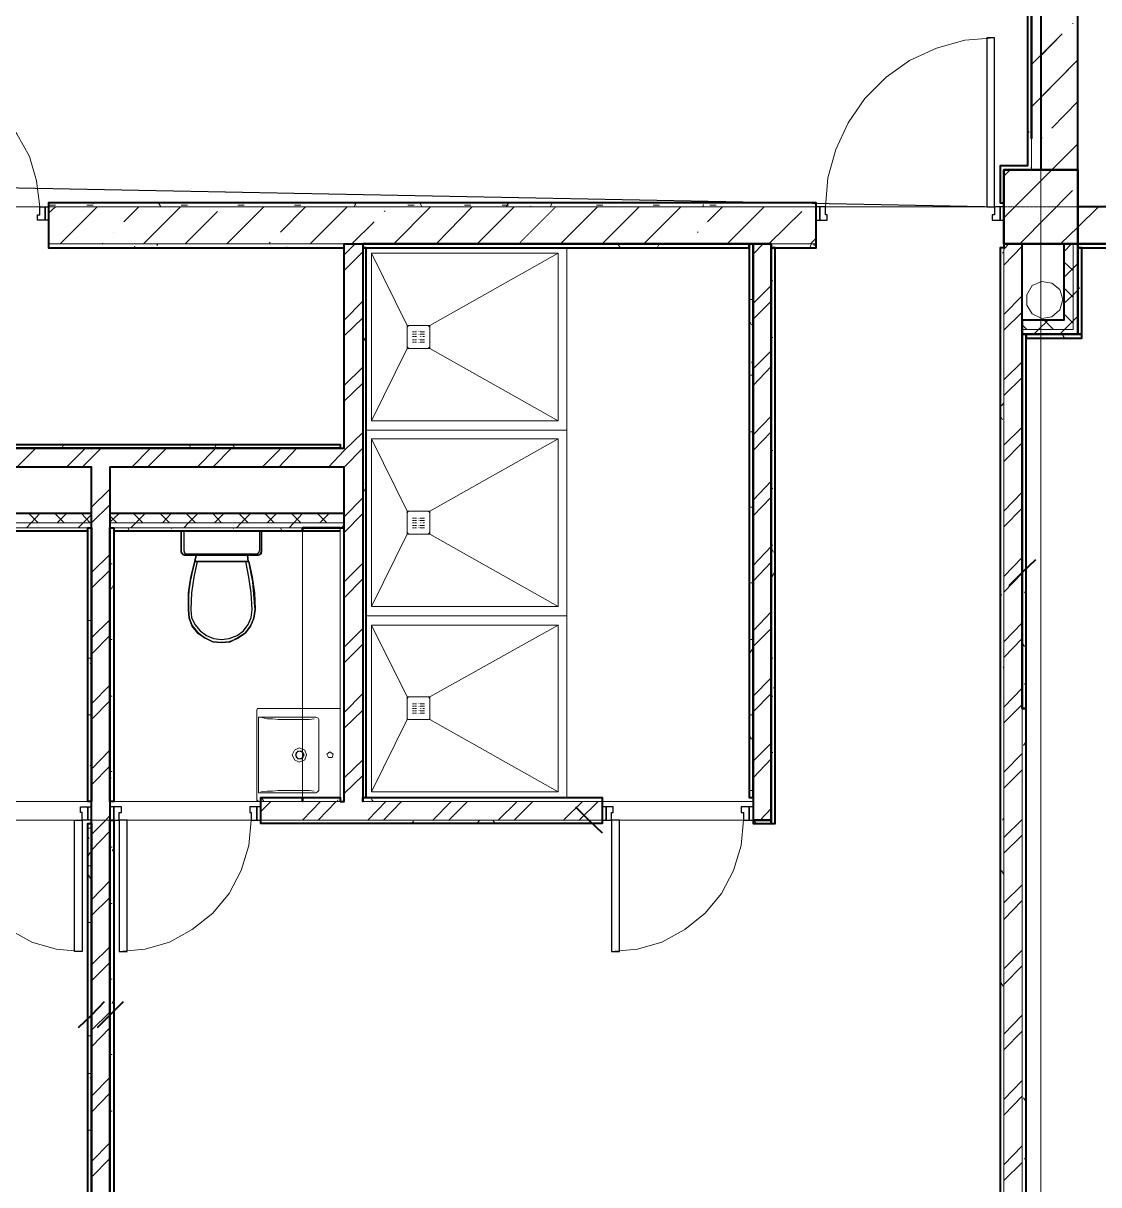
# Model space of a CAD drawing. Header units: millimetres. Extents: x -83618 to -12593, y -3271 to 55593.
# Drawn here: x -41649 to -35859, y 35159 to 41414 of the extents above; entities that cross this region are included whole.
import ezdxf

# ---------------------------------------------------------------- set-up
doc = ezdxf.new("R2010")
doc.units = ezdxf.units.MM
doc.linetypes.add('PDF_IMPORT', pattern=[1, 0.8, -0.2])
doc.layers.add('PDF _Геометрия', color=7, linetype='Continuous')

msp = doc.modelspace()

# ---------------------------------------------------------------- linework, layer by layer
at = {"layer": 'PDF _Геометрия', "linetype": 'PDF_IMPORT', "lineweight": 9, "ltscale": 0.786667}
msp.add_lwpolyline([(-36170.13942, 17656.98676), (-36170.13942, 47496.07923)], dxfattribs=at)
at = {"layer": 'PDF _Геометрия', "lineweight": 40}
for points in [[(-36419.96295, 46623.81401), (-36419.96295, 46373.99047), (-36419.96295, 46623.81401), (-36441.13444, 46623.81401), (-40370.56225, 46623.81401), (-40370.56225, 46755.07722), (-40671.19736, 46755.07722), (-40671.19736, 46623.81401), (-40671.19736, 46373.99047), (-40671.19736, 46357.05328), (-36441.13444, 46357.05328), (-36441.13444, 46174.9785), (-36441.13444, 46153.80701), (-36242.12247, 46153.80701), (-36242.12247, 40644.98634), (-36369.15139, 40644.98634), (-36390.32287, 40644.98634), (-36390.32287, 40445.97437), (-36369.15139, 40445.97437), (-36369.15139, 40623.81485), (-36220.95098, 40623.81485), (-35971.12745, 40623.81485)], [(-29145.44034, 43274.48491), (-29395.26387, 43274.48491), (-33769.2929, 43274.48491), (-36170.13942, 43274.48491), (-36170.13942, 43024.66137), (-36170.13942, 40623.81485), (-35971.12745, 40623.81485), (-35971.12745, 40644.98634), (-35971.12745, 46174.9785), (-36220.95098, 46174.9785), (-36242.12247, 46174.9785), (-36419.96295, 46174.9785), (-36419.96295, 46373.99047)], [(-35971.12745, 40623.81485), (-35971.12745, 43024.66137)], [(-35971.12745, 40623.81485), (-36369.15139, 40623.81485)], [(-36369.15139, 40623.81485), (-36369.15139, 40225.79091)], [(-36220.95098, 40623.81485), (-35971.12745, 40623.81485)], [(-35971.12745, 40225.79091), (-35971.12745, 40623.81485)], [(-42521.58524, 39124.87364), (-39921.72675, 39124.87364), (-39921.72675, 40225.79091), (-37622.50336, 40225.79091), (-37622.50336, 37122.05106), (-37719.8922, 37122.05106), (-37719.8922, 37105.11387), (-37622.50336, 37105.11387), (-37601.33188, 37105.11387), (-37601.33188, 40204.61943), (-37622.50336, 40204.61943), (-37622.50336, 40225.79091), (-37719.8922, 40225.79091), (-37719.8922, 37122.05106), (-37622.50336, 37122.05106), (-37622.50336, 37105.11387), (-37622.50336, 40204.61943), (-37381.14842, 40204.61943), (-37381.14842, 40225.79091), (-37381.14842, 40424.80288), (-37381.14842, 40445.97437), (-41513.8225, 40445.97437), (-41513.8225, 40424.80288), (-41513.8225, 40225.79091), (-41513.8225, 40204.61943), (-39921.72675, 40204.61943), (-39921.72675, 40225.79091), (-39820.10362, 40225.79091), (-39820.10362, 37223.67419), (-39820.10362, 37244.84568), (-38532.87726, 37244.84568), (-38532.87726, 37223.67419), (-38532.87726, 37122.05106), (-38532.87726, 37105.11387), (-40370.56225, 37105.11387), (-40370.56225, 37122.05106), (-40370.56225, 37223.67419), (-40370.56225, 37244.84568), (-40146.1445, 37244.84568), (-40146.1445, 37223.67419), (-40146.1445, 37244.84568), (-39942.89824, 37244.84568), (-39942.89824, 37223.67419), (-39921.72675, 37223.67419), (-39921.72675, 39023.25051), (-41183.54732, 39023.25051), (-41183.54732, 37223.67419), (-41183.54732, 38697.20962), (-41162.37583, 38697.20962), (-41162.37583, 38680.27243), (-40146.1445, 38680.27243), (-40146.1445, 38697.20962), (-40146.1445, 38680.27243), (-39942.89824, 38680.27243)], [(-36250.59106, 33641.45875), (-36250.59106, 37723.32126), (-36271.76255, 37723.32126), (-36250.59106, 37723.32126), (-36250.59106, 39738.84673), (-36250.59106, 39717.67525), (-35949.95596, 39717.67525), (-35949.95596, 39738.84673), (-36250.59106, 39738.84673), (-36271.76255, 39738.84673), (-36271.76255, 37723.32126), (-36271.76255, 40225.79091), (-36369.15139, 40225.79091), (-36369.15139, 40204.61943), (-36390.32287, 40204.61943), (-36390.32287, 33345.05794)], [(-36369.15139, 40225.79091), (-35971.12745, 40225.79091)], [(-42297.16749, 38680.27243), (-41302.10764, 38680.27243), (-41302.10764, 38697.20962), (-41280.93616, 38697.20962), (-41280.93616, 37223.67419), (-41280.93616, 39023.25051), (-42521.58524, 39023.25051)], [(-41280.93616, 33323.88645), (-41280.93616, 37122.05106), (-41280.93616, 37223.67419), (-41302.10764, 37223.67419), (-41302.10764, 38697.20962), (-41280.93616, 38697.20962), (-41280.93616, 38773.42697), (-42521.58524, 38773.42697)], [(-39942.89824, 38697.20962), (-40146.1445, 38697.20962), (-39921.72675, 38697.20962), (-39921.72675, 38773.42697), (-41183.54732, 38773.42697), (-41183.54732, 38697.20962), (-41162.37583, 38697.20962), (-41162.37583, 37223.67419), (-41183.54732, 37223.67419), (-41183.54732, 37122.05106), (-41183.54732, 33323.88645)], [(-36199.7795, 38523.60343), (-36271.76255, 38455.85468), (-36343.7456, 38383.87163)], [(-38676.84337, 37194.03411), (-38604.86032, 37122.05106), (-38532.87726, 37054.3023)], [(-41183.54732, 33345.05794), (-41183.54732, 37122.05106), (-41162.37583, 37122.05106), (-41162.37583, 33345.05794)], [(-41213.1874, 36143.9284), (-41280.93616, 36071.94535), (-41352.91921, 36004.19659)], [(-41111.56427, 36143.9284), (-41183.54732, 36071.94535), (-41251.29607, 36004.19659)]]:
    msp.add_lwpolyline(points, dxfattribs=at)
for points in [[(-36220.95098, 46174.9785), (-36220.95098, 40793.18674)], [(-35971.12745, 40623.81485), (-35971.12745, 40225.79091), (-36369.15139, 40225.79091), (-36369.15139, 40623.81485)], [(-35971.12745, 40424.80288), (-35971.12745, 40225.79091), (-35971.12745, 40204.61943), (-33769.2929, 40204.61943), (-33769.2929, 40225.79091), (-33769.2929, 40204.61943), (-33358.56607, 40204.61943), (-33358.56607, 40225.79091), (-33358.56607, 40323.17975), (-33358.56607, 40344.35124), (-33752.35571, 40344.35124), (-33752.35571, 40323.17975), (-33769.2929, 40323.17975), (-33769.2929, 40225.79091), (-35971.12745, 40225.79091), (-33972.53916, 40225.79091), (-33769.2929, 40225.79091), (-33752.35571, 40225.79091), (-33752.35571, 40623.81485), (-33769.2929, 40623.81485), (-33972.53916, 40623.81485), (-33972.53916, 40424.80288)], [(-37741.06368, 40225.79091), (-39820.10362, 40225.79091), (-39820.10362, 40204.61943), (-37741.06368, 40204.61943)], [(-37719.8922, 37244.84568), (-37719.8922, 40225.79091), (-37741.06368, 40225.79091), (-37741.06368, 37244.84568)], [(-35949.95596, 40204.61943), (-35971.12745, 40204.61943), (-35971.12745, 39738.84673), (-35971.12745, 40225.79091), (-36047.3448, 40225.79091), (-36047.3448, 39815.06408), (-36271.76255, 39815.06408), (-36271.76255, 39738.84673), (-36047.3448, 39738.84673), (-35996.53323, 39738.84673), (-35971.12745, 39738.84673), (-35949.95596, 39738.84673)], [(-39820.10362, 40204.61943), (-39820.10362, 37244.84568), (-39803.16643, 37244.84568), (-39803.16643, 40204.61943)], [(-39942.89824, 39124.87364), (-42521.58524, 39124.87364), (-42521.58524, 39146.04512), (-39942.89824, 39146.04512)], [(-41302.10764, 33345.05794), (-41302.10764, 37105.11387), (-41280.93616, 37105.11387), (-41280.93616, 33345.05794)]]:
    msp.add_lwpolyline(points, close=True, dxfattribs=at)
at = {"layer": 'PDF _Геометрия', "color": 49, "lineweight": 9, "true_color": 0x474747}
for points in [[(-35996.53323, 41411.39413), (-36000.76753, 41411.39413)], [(-35971.12745, 40992.19871), (-36110.85926, 40848.2326)], [(-36165.90512, 40797.42104), (-36165.90512, 40793.18674)]]:
    msp.add_lwpolyline(points, close=True, dxfattribs=at)
for points in [[(-36170.13942, 41237.78795), (-36055.81339, 41356.34827), (-36220.95098, 41191.21068)], [(-36170.13942, 41013.3702), (-35971.12745, 41216.61646), (-36220.95098, 40962.55863)], [(-36369.15139, 40365.52272), (-36110.85926, 40623.81485), (-35971.12745, 40763.54666), (-36110.85926, 40623.81485)], [(-36369.15139, 40589.94047), (-36335.27701, 40623.81485)], [(-36280.23114, 40230.02521), (-36000.76753, 40513.72312)], [(-41513.8225, 40390.92851), (-41475.71383, 40424.80288)], [(-41450.30804, 40225.79091), (-41251.29607, 40424.80288)], [(-41107.32997, 40344.35124), (-41026.87832, 40424.80288)], [(-41001.47254, 40225.79091), (-40802.46057, 40424.80288)], [(-40552.63703, 40225.79091), (-40353.62507, 40424.80288)], [(-40264.70482, 40289.30537), (-40129.20731, 40424.80288)], [(-40103.80153, 40225.79091), (-39904.78956, 40424.80288)], [(-39705.77759, 40399.3971), (-39701.54329, 40403.6314)], [(-39654.96602, 40225.79091), (-39455.95406, 40424.80288)], [(-39422.07968, 40230.02521), (-39231.5363, 40424.80288)], [(-39206.13052, 40225.79091), (-39007.11855, 40424.80288)], [(-38757.29502, 40225.79091), (-38558.28305, 40424.80288)], [(-38532.87726, 40225.79091), (-38333.86529, 40424.80288)], [(-38308.45951, 40225.79091), (-38109.44754, 40424.80288)], [(-37965.48144, 40344.35124), (-37885.02979, 40424.80288)], [(-37859.62401, 40225.79091), (-37660.61204, 40424.80288)], [(-36064.28199, 40225.79091), (-35971.12745, 40314.71116), (-35861.03572, 40424.80288)], [(-40777.05479, 40225.79091), (-40603.4486, 40399.3971)], [(-39879.38378, 40225.79091), (-39760.82345, 40344.35124)], [(-37635.20625, 40225.79091), (-37457.36577, 40399.3971)], [(-41162.37583, 40289.30537), (-41162.37583, 40289.30537)], [(-38020.5273, 40289.30537), (-38016.293, 40289.30537)], [(-41225.89029, 40225.79091), (-41221.65599, 40230.02521)], [(-40323.98498, 40230.02521), (-40319.75069, 40234.25951)], [(-38084.04176, 40225.79091), (-38075.57316, 40230.02521)], [(-37410.7885, 40225.79091), (-37381.14842, 40255.43099)]]:
    msp.add_lwpolyline(points, dxfattribs=at)
at = {"layer": 'PDF _Геометрия', "lineweight": 18}
for points in [[(-36419.96295, 40424.80288), (-37330.33685, 40424.80288), (-37317.63396, 40581.47188), (-37275.29099, 40733.90658), (-37207.54223, 40877.87269), (-37118.62199, 41009.1359), (-37004.29597, 41123.46192), (-36877.26705, 41212.38217), (-36733.30095, 41280.13092), (-36580.86625, 41322.47389), (-36419.96295, 41335.17678)], [(-42271.7617, 40424.80288), (-41560.39977, 40424.80288), (-41577.33696, 40564.53469), (-41615.44564, 40695.79791), (-41683.19439, 40818.59252), (-41772.11463, 40924.44995), (-41877.97206, 41013.3702), (-42000.76668, 41081.11895), (-42132.0299, 41119.22763), (-42271.7617, 41136.16482)], [(-36220.95098, 40644.98634), (-36220.95098, 40793.18674), (-36220.95098, 40644.98634), (-36220.95098, 40623.81485)], [(-35971.12745, 40623.81485), (-35971.12745, 40644.98634)], [(-38833.51236, 40424.80288), (-38884.32393, 40424.80288), (-39032.52433, 40424.80288)], [(-36369.15139, 40424.80288), (-36369.15139, 40445.97437)], [(-41513.8225, 40352.81983), (-41513.8225, 40225.79091), (-39921.72675, 40225.79091), (-41513.8225, 40225.79091)], [(-37381.14842, 40225.79091), (-37622.50336, 40225.79091), (-37381.14842, 40225.79091), (-37381.14842, 40352.81983)], [(-36369.15139, 40225.79091), (-36369.15139, 40352.81983)], [(-36047.3448, 40225.79091), (-36047.3448, 39815.06408), (-36271.76255, 39815.06408)], [(-36271.76255, 39764.25252), (-36047.3448, 39764.25252), (-35996.53323, 39764.25252), (-35996.53323, 40225.79091)], [(-38723.42064, 37244.84568), (-38723.42064, 38222.96833), (-39803.16643, 38222.96833), (-38723.42064, 38222.96833), (-38723.42064, 39222.26247), (-39803.16643, 39222.26247), (-38723.42064, 39222.26247), (-38723.42064, 40204.61943)], [(-39773.52635, 40174.97935), (-38769.99791, 40174.97935), (-38769.99791, 39273.07404), (-39460.18835, 39662.62938), (-39582.98297, 39662.62938), (-39773.52635, 39273.07404), (-38769.99791, 39273.07404)], [(-39582.98297, 39662.62938), (-39582.98297, 39785.424), (-39773.52635, 40174.97935), (-39773.52635, 39273.07404)], [(-39460.18835, 39662.62938), (-39460.18835, 39785.424), (-38769.99791, 40174.97935)], [(-39574.51438, 39785.424), (-39578.74867, 39781.18971), (-39582.98297, 39776.95541)], [(-39582.98297, 39785.424), (-39460.18835, 39785.424)], [(-39460.18835, 39776.95541), (-39464.42265, 39781.18971), (-39468.65695, 39785.424)], [(-39544.8743, 39751.54963), (-39553.34289, 39751.54963)], [(-39544.8743, 39738.84673), (-39553.34289, 39738.84673)], [(-39544.8743, 39726.14384), (-39553.34289, 39726.14384)], [(-39532.17141, 39751.54963), (-39540.64, 39751.54963)], [(-39532.17141, 39738.84673), (-39540.64, 39738.84673)], [(-39532.17141, 39726.14384), (-39540.64, 39726.14384)], [(-39506.76562, 39726.14384), (-39510.99992, 39726.14384)], [(-39489.82843, 39726.14384), (-39498.29703, 39726.14384)], [(-39582.98297, 39675.33228), (-39578.74867, 39666.86368), (-39574.51438, 39662.62938)], [(-39544.8743, 39709.20665), (-39553.34289, 39709.20665)], [(-39544.8743, 39696.50376), (-39553.34289, 39696.50376)], [(-39532.17141, 39709.20665), (-39540.64, 39709.20665)], [(-39532.17141, 39696.50376), (-39540.64, 39696.50376)], [(-39468.65695, 39662.62938), (-39464.42265, 39666.86368), (-39460.18835, 39675.33228)], [(-36250.59106, 39505.96039), (-36250.59106, 39556.77195), (-36250.59106, 39709.20665)], [(-39773.52635, 39175.6852), (-38769.99791, 39175.6852), (-38769.99791, 38273.7799), (-39460.18835, 38663.33524), (-39582.98297, 38663.33524), (-39773.52635, 38273.7799), (-38769.99791, 38273.7799)], [(-39582.98297, 38663.33524), (-39582.98297, 38786.12986), (-39773.52635, 39175.6852), (-39773.52635, 38273.7799)], [(-39460.18835, 38663.33524), (-39460.18835, 38786.12986), (-38769.99791, 39175.6852)], [(-39942.89824, 39124.87364), (-39921.72675, 39124.87364)], [(-39574.51438, 38786.12986), (-39578.74867, 38781.89556), (-39582.98297, 38773.42697)], [(-39582.98297, 38786.12986), (-39460.18835, 38786.12986)], [(-39460.18835, 38773.42697), (-39464.42265, 38781.89556), (-39468.65695, 38786.12986)], [(-41280.93616, 38722.6154), (-42521.58524, 38722.6154)], [(-41623.91423, 38773.42697), (-41323.27913, 38773.42697)], [(-39921.72675, 38722.6154), (-41183.54732, 38722.6154)], [(-41141.20435, 38773.42697), (-40840.56924, 38773.42697)], [(-39544.8743, 38748.02119), (-39553.34289, 38748.02119)], [(-39544.8743, 38735.31829), (-39553.34289, 38735.31829)], [(-39544.8743, 38722.6154), (-39553.34289, 38722.6154)], [(-39532.17141, 38748.02119), (-39540.64, 38748.02119)], [(-39532.17141, 38735.31829), (-39540.64, 38735.31829)], [(-39532.17141, 38722.6154), (-39540.64, 38722.6154)], [(-39506.76562, 38722.6154), (-39510.99992, 38722.6154)], [(-39489.82843, 38722.6154), (-39498.29703, 38722.6154)], [(-41323.27913, 38680.27243), (-41623.91423, 38680.27243)], [(-40840.56924, 38680.27243), (-41141.20435, 38680.27243)], [(-39942.89824, 37244.84568), (-39942.89824, 38697.20962), (-39942.89824, 37244.84568), (-40146.1445, 37244.84568), (-40146.1445, 38680.27243), (-40146.1445, 37244.84568)], [(-39942.89824, 38680.27243), (-39942.89824, 38697.20962)], [(-39921.72675, 37223.67419), (-39921.72675, 38697.20962)], [(-39582.98297, 38671.80384), (-39578.74867, 38667.56954), (-39574.51438, 38663.33524)], [(-39544.8743, 38709.91251), (-39553.34289, 38709.91251)], [(-39544.8743, 38697.20962), (-39553.34289, 38697.20962)], [(-39532.17141, 38709.91251), (-39540.64, 38709.91251)], [(-39532.17141, 38697.20962), (-39540.64, 38697.20962)], [(-39468.65695, 38663.33524), (-39464.42265, 38667.56954), (-39460.18835, 38671.80384)], [(-36271.76255, 38405.04311), (-36271.76255, 38455.85468), (-36271.76255, 38604.05508)], [(-39773.52635, 38172.15677), (-38769.99791, 38172.15677), (-38769.99791, 37274.48576), (-39460.18835, 37664.0411), (-39582.98297, 37664.0411), (-39773.52635, 37274.48576), (-38769.99791, 37274.48576)], [(-39582.98297, 37664.0411), (-39582.98297, 37786.83572), (-39773.52635, 38172.15677), (-39773.52635, 37274.48576)], [(-39460.18835, 37664.0411), (-39460.18835, 37786.83572), (-38769.99791, 38172.15677)], [(-39574.51438, 37786.83572), (-39578.74867, 37782.60142), (-39582.98297, 37774.13283)], [(-39582.98297, 37786.83572), (-39460.18835, 37786.83572)], [(-39460.18835, 37774.13283), (-39464.42265, 37782.60142), (-39468.65695, 37786.83572)], [(-39544.8743, 37748.72704), (-39553.34289, 37748.72704)], [(-39544.8743, 37736.02415), (-39553.34289, 37736.02415)], [(-39544.8743, 37723.32126), (-39553.34289, 37723.32126)], [(-39532.17141, 37748.72704), (-39540.64, 37748.72704)], [(-39532.17141, 37736.02415), (-39540.64, 37736.02415)], [(-39532.17141, 37723.32126), (-39540.64, 37723.32126)], [(-39506.76562, 37723.32126), (-39510.99992, 37723.32126)], [(-39489.82843, 37723.32126), (-39498.29703, 37723.32126)], [(-39582.98297, 37672.50969), (-39578.74867, 37664.0411), (-39574.51438, 37664.0411)], [(-39544.8743, 37710.61837), (-39553.34289, 37710.61837)], [(-39544.8743, 37697.91548), (-39553.34289, 37697.91548)], [(-39532.17141, 37710.61837), (-39540.64, 37710.61837)], [(-39532.17141, 37697.91548), (-39540.64, 37697.91548)], [(-39468.65695, 37664.0411), (-39464.42265, 37664.0411), (-39460.18835, 37672.50969)], [(-42093.92122, 37194.03411), (-42093.92122, 37223.67419), (-41280.93616, 37223.67419)], [(-41183.54732, 37223.67419), (-40370.56225, 37223.67419), (-40370.56225, 37194.03411)], [(-38532.87726, 37194.03411), (-38532.87726, 37223.67419), (-37719.8922, 37223.67419), (-37719.8922, 37194.03411)], [(-37719.8922, 37223.67419), (-37719.8922, 37244.84568)], [(-42043.10965, 37122.05106), (-42030.40676, 36986.55355), (-41988.06379, 36851.05603), (-41924.54933, 36728.26141), (-41835.62909, 36622.40398), (-41725.53736, 36533.48374), (-41602.74274, 36465.73499), (-41471.47953, 36427.62631), (-41331.74772, 36414.92342)], [(-41280.93616, 37105.11387), (-41280.93616, 37122.05106)], [(-41132.73575, 36414.92342), (-40993.00394, 36427.62631), (-40861.74073, 36465.73499), (-40738.94611, 36533.48374), (-40628.85438, 36622.40398), (-40539.93414, 36728.26141), (-40476.41968, 36851.05603), (-40434.07671, 36986.55355), (-40421.37382, 37122.05106), (-41132.73575, 37122.05106)], [(-38554.04875, 37122.05106), (-38604.86032, 37122.05106), (-38753.06072, 37122.05106)], [(-38482.0657, 36414.92342), (-38342.33389, 36427.62631), (-38211.07067, 36465.73499), (-38088.27606, 36533.48374), (-37978.18433, 36622.40398), (-37889.26409, 36728.26141), (-37825.74963, 36851.05603), (-37783.40666, 36986.55355), (-37770.70376, 37122.05106), (-38439.72272, 37122.05106)], [(-41280.93616, 36021.13378), (-41280.93616, 36071.94535), (-41280.93616, 36224.38005)], [(-41183.54732, 36021.13378), (-41183.54732, 36071.94535), (-41183.54732, 36224.38005)], [(-36369.15139, 36021.13378), (-36369.15139, 36071.94535), (-36369.15139, 36224.38005)], [(-36271.76255, 36021.13378), (-36271.76255, 36071.94535), (-36271.76255, 36224.38005)]]:
    msp.add_lwpolyline(points, dxfattribs=at)
at = {"layer": 'PDF _Геометрия', "lineweight": 30}
for points in [[(-36462.30592, 40424.80288), (-36419.96295, 40424.80288), (-36419.96295, 41335.17678), (-36462.30592, 41335.17678)], [(-41573.10266, 40352.81983), (-41573.10266, 40382.45991), (-41560.39977, 40382.45991), (-41560.39977, 40424.80288), (-41530.75969, 40424.80288), (-41530.75969, 40352.81983)], [(-41530.75969, 40424.80288), (-41513.8225, 40424.80288), (-41513.8225, 40352.81983), (-41530.75969, 40352.81983)], [(-37359.97693, 40352.81983), (-37359.97693, 40424.80288), (-37381.14842, 40424.80288), (-37381.14842, 40352.81983)], [(-37359.97693, 40352.81983), (-37321.86826, 40352.81983), (-37321.86826, 40382.45991), (-37330.33685, 40382.45991), (-37330.33685, 40424.80288), (-37359.97693, 40424.80288)], [(-36390.32287, 40352.81983), (-36390.32287, 40424.80288), (-36419.96295, 40424.80288), (-36419.96295, 40382.45991), (-36432.66584, 40382.45991), (-36432.66584, 40352.81983)], [(-36390.32287, 40352.81983), (-36369.15139, 40352.81983), (-36369.15139, 40424.80288), (-36390.32287, 40424.80288)], [(-40798.22627, 38637.92946), (-40798.22627, 38633.69516), (-40798.22627, 38629.46086), (-40798.22627, 38625.22657), (-40798.22627, 38620.99227), (-40798.22627, 38625.22657), (-40798.22627, 38629.46086), (-40798.22627, 38633.69516)], [(-40366.32796, 38620.99227), (-40366.32796, 38625.22657), (-40366.32796, 38629.46086), (-40366.32796, 38633.69516), (-40366.32796, 38637.92946), (-40366.32796, 38633.69516), (-40366.32796, 38629.46086), (-40366.32796, 38625.22657)], [(-40747.41471, 38430.4489), (-40726.24322, 38515.13484), (-40434.07671, 38515.13484), (-40451.0139, 38515.13484), (-40713.54033, 38515.13484), (-40726.24322, 38515.13484), (-40717.77463, 38549.00922), (-40726.24322, 38515.13484), (-40747.41471, 38430.4489), (-40760.1176, 38345.76295), (-40760.1176, 38256.84271), (-40755.8833, 38210.26544), (-40738.94611, 38167.92247), (-40709.30603, 38129.81379), (-40671.19736, 38104.40801), (-40628.85438, 38083.23652), (-40582.27711, 38079.00223), (-40535.69985, 38083.23652), (-40582.27711, 38079.00223), (-40628.85438, 38083.23652), (-40671.19736, 38104.40801), (-40709.30603, 38129.81379), (-40738.94611, 38167.92247), (-40755.8833, 38210.26544), (-40760.1176, 38256.84271), (-40760.1176, 38345.76295)], [(-40400.20233, 38256.84271), (-40404.43663, 38294.95138), (-40412.90523, 38405.04311), (-40434.07671, 38515.13484), (-40417.13952, 38430.4489), (-40404.43663, 38345.76295), (-40400.20233, 38256.84271), (-40408.67093, 38210.26544), (-40425.60812, 38167.92247), (-40455.2482, 38129.81379), (-40493.35687, 38104.40801), (-40535.69985, 38083.23652), (-40493.35687, 38104.40801), (-40455.2482, 38129.81379), (-40425.60812, 38167.92247), (-40408.67093, 38210.26544)], [(-41302.10764, 37122.05106), (-41331.74772, 37122.05106), (-41331.74772, 37164.39403), (-41340.21632, 37164.39403), (-41340.21632, 37194.03411), (-41302.10764, 37194.03411)], [(-41280.93616, 37194.03411), (-41280.93616, 37122.05106), (-41302.10764, 37122.05106), (-41302.10764, 37194.03411)], [(-41162.37583, 37194.03411), (-41183.54732, 37194.03411), (-41183.54732, 37122.05106), (-41162.37583, 37122.05106)], [(-41162.37583, 37194.03411), (-41162.37583, 37122.05106), (-41132.73575, 37122.05106), (-41132.73575, 37164.39403), (-41120.03286, 37164.39403), (-41120.03286, 37194.03411)], [(-40391.73374, 37194.03411), (-40429.84241, 37194.03411), (-40429.84241, 37164.39403), (-40421.37382, 37164.39403), (-40421.37382, 37122.05106), (-40391.73374, 37122.05106)], [(-40391.73374, 37194.03411), (-40391.73374, 37122.05106), (-40370.56225, 37122.05106), (-40370.56225, 37194.03411)], [(-38511.70578, 37194.03411), (-38532.87726, 37194.03411), (-38532.87726, 37122.05106), (-38511.70578, 37122.05106)], [(-38511.70578, 37194.03411), (-38511.70578, 37122.05106), (-38482.0657, 37122.05106), (-38482.0657, 37164.39403), (-38473.5971, 37164.39403), (-38473.5971, 37194.03411)], [(-37741.06368, 37194.03411), (-37783.40666, 37194.03411), (-37783.40666, 37164.39403), (-37770.70376, 37164.39403), (-37770.70376, 37122.05106), (-37741.06368, 37122.05106)], [(-37741.06368, 37194.03411), (-37741.06368, 37122.05106), (-37719.8922, 37122.05106), (-37719.8922, 37194.03411)], [(-41331.74772, 37122.05106), (-41331.74772, 36414.92342), (-41374.09069, 36414.92342), (-41374.09069, 37122.05106)], [(-41090.39278, 37122.05106), (-41132.73575, 37122.05106), (-41132.73575, 36414.92342), (-41090.39278, 36414.92342)], [(-38439.72272, 37122.05106), (-38482.0657, 37122.05106), (-38482.0657, 36414.92342), (-38439.72272, 36414.92342)]]:
    msp.add_lwpolyline(points, close=True, dxfattribs=at)
at = {"layer": 'PDF _Геометрия', "lineweight": 9}
for points in [[(-36225.18528, 41144.63341), (-36220.95098, 41144.63341)], [(-36220.95098, 41043.01028), (-36225.18528, 41047.24457)], [(-36225.18528, 40941.38714), (-36220.95098, 40941.38714)], [(-36233.65388, 40831.29542), (-36242.12247, 40814.35823)], [(-36225.18528, 40636.51774), (-36220.95098, 40636.51774)], [(-41509.5882, 40433.27148), (-41475.71383, 40433.27148)], [(-41306.34194, 40433.27148), (-41272.46756, 40433.27148)], [(-41272.46756, 40441.74007), (-41272.46756, 40445.97437)], [(-40908.318, 40424.80288), (-40921.02089, 40445.97437)], [(-40798.22627, 40433.27148), (-40764.35189, 40433.27148)], [(-40493.35687, 40433.27148), (-40459.4825, 40433.27148)], [(-40188.48747, 40433.27148), (-40154.6131, 40433.27148)], [(-39858.21229, 40433.27148), (-39866.68089, 40445.97437)], [(-39858.21229, 40445.97437), (-39866.68089, 40429.03718)], [(-39735.41767, 40424.80288), (-39739.65197, 40424.80288)], [(-39578.74867, 40433.27148), (-39544.8743, 40433.27148)], [(-39502.53132, 40424.80288), (-39510.99992, 40441.74007)], [(-39273.87928, 40433.27148), (-39240.0049, 40433.27148)], [(-39070.63301, 40433.27148), (-39036.75863, 40433.27148)], [(-39036.75863, 40445.97437), (-39049.46152, 40424.80288)], [(-38913.96401, 40424.80288), (-38918.19831, 40429.03718)], [(-38803.87228, 40441.74007), (-38812.34088, 40424.80288)], [(-38562.51734, 40433.27148), (-38528.64297, 40433.27148)], [(-38257.64794, 40433.27148), (-38223.77357, 40433.27148)], [(-37986.65292, 40437.50577), (-37990.88722, 40424.80288)], [(-37952.77854, 40433.27148), (-37918.90417, 40433.27148)], [(-40925.25519, 40225.79091), (-40929.48949, 40217.32232)], [(-39921.72675, 40166.51075), (-39862.44659, 40225.79091)], [(-38435.48843, 40204.61943), (-38448.19132, 40225.79091)], [(-38228.00786, 40221.55662), (-38236.47646, 40204.61943)], [(-37719.8922, 40170.74505), (-37664.84633, 40225.79091)], [(-37406.5542, 40221.55662), (-37415.0228, 40204.61943)], [(-37389.61701, 40217.32232), (-37393.85131, 40225.79091)], [(-36369.15139, 40196.15083), (-36343.7456, 40225.79091)], [(-41136.97005, 40204.61943), (-41136.97005, 40204.61943)], [(-41048.04981, 40213.08802), (-41052.28411, 40204.61943)], [(-40230.83045, 40208.85373), (-40230.83045, 40204.61943)], [(-39921.72675, 40081.82481), (-39820.10362, 40183.44794)], [(-36369.15139, 40183.44794), (-36377.61998, 40174.97935)], [(-36369.15139, 40111.46489), (-36271.76255, 40213.08802)], [(-37622.50336, 40026.77895), (-37614.03477, 40026.77895)], [(-37719.8922, 39903.98433), (-37622.50336, 40001.37316)], [(-35962.65885, 39984.43597), (-35971.12745, 39997.13886)], [(-39921.72675, 39815.06408), (-39820.10362, 39916.68722)], [(-37741.06368, 39925.15581), (-37719.8922, 39925.15581)], [(-37719.8922, 39819.29838), (-37622.50336, 39916.68722)], [(-36369.15139, 39844.70416), (-36271.76255, 39946.3273)], [(-36369.15139, 39760.01822), (-36271.76255, 39857.40706)], [(-39921.72675, 39730.37814), (-39820.10362, 39827.76698)], [(-37728.36079, 39789.6583), (-37741.06368, 39815.06408)], [(-37601.33188, 39772.72111), (-37605.56617, 39781.18971)], [(-39803.16643, 39726.14384), (-39820.10362, 39696.50376)], [(-37622.50336, 39721.90955), (-37614.03477, 39721.90955)], [(-36043.1105, 39717.67525), (-36055.81339, 39738.84673)], [(-37719.8922, 39573.70914), (-37728.36079, 39590.64633)], [(-37719.8922, 39552.53766), (-37622.50336, 39649.92649)], [(-36369.15139, 39493.2575), (-36271.76255, 39590.64633)], [(-39921.72675, 39463.61742), (-39820.10362, 39561.00625)], [(-37719.8922, 39463.61742), (-37622.50336, 39565.24055)], [(-39921.72675, 39378.93147), (-39820.10362, 39476.32031)], [(-37741.06368, 39518.66328), (-37719.8922, 39518.66328)], [(-36369.15139, 39408.57155), (-36271.76255, 39505.96039)], [(-36369.15139, 39370.46288), (-36381.85428, 39353.52569)], [(-37719.8922, 39196.85669), (-37622.50336, 39298.47982)], [(-36377.61998, 39277.30834), (-36390.32287, 39302.71412)], [(-37741.06368, 39213.79388), (-37719.8922, 39213.79388)], [(-37719.8922, 39112.17075), (-37622.50336, 39213.79388)], [(-36369.15139, 39141.81083), (-36271.76255, 39239.19966)], [(-40006.41269, 39023.25051), (-39921.72675, 39112.17075), (-39820.10362, 39209.55958)], [(-37736.82939, 39196.85669), (-37741.06368, 39205.32529)], [(-36369.15139, 39052.89059), (-36271.76255, 39154.51372)], [(-41683.19439, 39023.25051), (-41581.57126, 39124.87364)], [(-41433.37085, 39141.81083), (-41441.83945, 39124.87364)], [(-41416.43367, 39023.25051), (-41314.81053, 39124.87364)], [(-41331.74772, 39023.25051), (-41230.12459, 39124.87364)], [(-41064.987, 39023.25051), (-40963.36386, 39124.87364)], [(-40980.30105, 39023.25051), (-40878.67792, 39124.87364)], [(-40747.41471, 39124.87364), (-40751.649, 39137.57653)], [(-40713.54033, 39023.25051), (-40611.9172, 39124.87364)], [(-40628.85438, 39023.25051), (-40527.23125, 39124.87364)], [(-40611.9172, 39137.57653), (-40620.38579, 39124.87364)], [(-40510.29406, 39124.87364), (-40522.99695, 39146.04512)], [(-40362.09366, 39023.25051), (-40260.47053, 39124.87364)], [(-40273.17342, 39023.25051), (-40175.78458, 39124.87364)], [(-39921.72675, 39023.25051), (-39820.10362, 39124.87364)], [(-37622.50336, 39112.17075), (-37614.03477, 39112.17075)], [(-39921.72675, 39023.25051), (-39921.72675, 39023.25051)], [(-41280.93616, 38807.30135), (-41183.54732, 38904.69018)], [(-39815.86932, 38934.33026), (-39820.10362, 38947.03316)], [(-39807.40072, 38908.92448), (-39820.10362, 38883.5187)], [(-37719.8922, 38845.41002), (-37622.50336, 38947.03316)], [(-37622.50336, 38908.92448), (-37614.03477, 38908.92448)], [(-39921.72675, 38756.48978), (-39820.10362, 38858.11291)], [(-37719.8922, 38760.72408), (-37622.50336, 38862.34721)], [(-36369.15139, 38786.12986), (-36271.76255, 38887.75299)], [(-41280.93616, 38722.6154), (-41183.54732, 38820.00424)], [(-37741.06368, 38807.30135), (-37719.8922, 38807.30135)], [(-36369.15139, 38701.44392), (-36271.76255, 38803.06705)], [(-39921.72675, 38671.80384), (-39820.10362, 38773.42697)], [(-36267.52825, 38739.55259), (-36271.76255, 38731.084)], [(-41077.68989, 38680.27243), (-41086.15848, 38697.20962)], [(-40849.03784, 38692.97532), (-40853.27214, 38697.20962)], [(-40722.00892, 38680.27243), (-40726.24322, 38684.50673)], [(-40514.52836, 38697.20962), (-40518.76266, 38692.97532)], [(-40256.23623, 38680.27243), (-40264.70482, 38697.20962)], [(-37719.8922, 38493.96335), (-37622.50336, 38595.58649)], [(-37622.50336, 38604.05508), (-37614.03477, 38604.05508)], [(-37609.80047, 38565.94641), (-37622.50336, 38591.35219)], [(-41280.93616, 38455.85468), (-41183.54732, 38553.24351)], [(-36369.15139, 38434.68319), (-36271.76255, 38536.30633)], [(-41280.93616, 38371.16873), (-41183.54732, 38468.55757)], [(-41183.54732, 38502.43195), (-41170.84443, 38502.43195)], [(-39921.72675, 38405.04311), (-39820.10362, 38506.66625)], [(-39803.16643, 38502.43195), (-39803.16643, 38510.90054)], [(-37719.8922, 38409.27741), (-37622.50336, 38510.90054)], [(-39921.72675, 38320.35717), (-39820.10362, 38421.9803)], [(-37741.06368, 38400.80881), (-37719.8922, 38400.80881)], [(-37605.56617, 38455.85468), (-37622.50336, 38426.2146)], [(-36369.15139, 38349.99725), (-36271.76255, 38451.62038)], [(-41162.37583, 38392.34022), (-41175.07872, 38366.93444)], [(-36250.59106, 38358.46584), (-36259.05966, 38345.76295)], [(-36381.85428, 38337.29436), (-36390.32287, 38320.35717)], [(-36271.76255, 38282.24849), (-36271.76255, 38282.24849)], [(-37719.8922, 38142.51668), (-37622.50336, 38244.13982)], [(-41302.10764, 38197.56255), (-41280.93616, 38197.56255)], [(-41280.93616, 38104.40801), (-41183.54732, 38201.79685)], [(-39921.72675, 38053.59644), (-39820.10362, 38155.21958)], [(-37719.8922, 38057.83074), (-37622.50336, 38155.21958)], [(-36369.15139, 38083.23652), (-36271.76255, 38184.85966)], [(-41280.93616, 38015.48777), (-41183.54732, 38117.1109)], [(-41183.54732, 38095.93942), (-41170.84443, 38095.93942)], [(-37741.06368, 38095.93942), (-37719.8922, 38095.93942)], [(-36369.15139, 37998.55058), (-36271.76255, 38100.17371)], [(-39921.72675, 37968.9105), (-39820.10362, 38070.53363)], [(-37719.8922, 38049.36215), (-37736.82939, 38023.95636)], [(-36259.05966, 38057.83074), (-36271.76255, 38079.00223)], [(-41302.10764, 37994.31628), (-41280.93616, 37994.31628)], [(-41280.93616, 37977.37909), (-41289.40475, 37964.6762)], [(-37622.50336, 37994.31628), (-37614.03477, 37994.31628)], [(-36369.15139, 37947.73901), (-36373.38568, 37943.50472)], [(-41280.93616, 37748.72704), (-41183.54732, 37850.35018)], [(-37719.8922, 37791.07002), (-37622.50336, 37888.45885)], [(-37601.33188, 37850.35018), (-37609.80047, 37833.41299)], [(-36250.59106, 37841.88158), (-36259.05966, 37858.81877)], [(-41183.54732, 37791.07002), (-41170.84443, 37791.07002)], [(-39921.72675, 37702.14977), (-39820.10362, 37803.77291)], [(-37719.8922, 37706.38407), (-37622.50336, 37803.77291)], [(-37622.50336, 37791.07002), (-37614.03477, 37791.07002)], [(-36369.15139, 37731.78985), (-36271.76255, 37833.41299)], [(-41280.93616, 37664.0411), (-41183.54732, 37765.66423)], [(-39942.89824, 37723.32126), (-40383.26515, 37723.32126), (-39942.89824, 37723.32126), (-39942.89824, 37719.08696), (-39942.89824, 37227.90849), (-39942.89824, 37223.67419)], [(-39921.72675, 37617.46383), (-39820.10362, 37714.85267)], [(-36369.15139, 37647.10391), (-36271.76255, 37744.49275)], [(-41302.10764, 37689.44688), (-41280.93616, 37689.44688)], [(-40082.63004, 37668.2754), (-40108.03583, 37664.0411), (-40137.67591, 37664.0411), (-40167.31599, 37664.0411), (-40192.72177, 37664.0411), (-40222.36185, 37664.0411), (-40252.00193, 37664.0411), (-40277.40772, 37664.0411), (-40307.0478, 37668.2754), (-40336.68788, 37668.2754), (-40370.56225, 37676.74399)], [(-37741.06368, 37689.44688), (-37719.8922, 37689.44688)], [(-37728.36079, 37558.18367), (-37741.06368, 37579.35516)], [(-37724.12649, 37431.15475), (-37719.8922, 37439.62335), (-37622.50336, 37537.01218)], [(-36250.59106, 37545.48078), (-36263.29396, 37524.30929)], [(-41280.93616, 37397.28037), (-41183.54732, 37498.90351)], [(-37622.50336, 37486.20062), (-37614.03477, 37486.20062)], [(-36369.15139, 37380.34319), (-36271.76255, 37481.96632)], [(-41280.93616, 37409.98327), (-41289.40475, 37418.45186)], [(-41280.93616, 37312.59443), (-41183.54732, 37414.21756)], [(-39921.72675, 37350.70311), (-39820.10362, 37448.09194)], [(-37719.8922, 37350.70311), (-37622.50336, 37452.32624)], [(-41183.54732, 37384.57748), (-41170.84443, 37384.57748)], [(-41175.07872, 37350.70311), (-41183.54732, 37338.00021)], [(-39921.72675, 37266.01716), (-39820.10362, 37363.406)], [(-36369.15139, 37295.65724), (-36271.76255, 37393.04608)], [(-40082.63004, 37278.72005), (-40108.03583, 37282.95435), (-40137.67591, 37282.95435), (-40167.31599, 37282.95435), (-40192.72177, 37282.95435), (-40222.36185, 37282.95435), (-40252.00193, 37282.95435), (-40277.40772, 37282.95435), (-40307.0478, 37278.72005), (-40336.68788, 37278.72005), (-40370.56225, 37274.48576)], [(-37741.06368, 37282.95435), (-37719.8922, 37282.95435)], [(-41175.07872, 37223.67419), (-41183.54732, 37236.37708)], [(-40391.73374, 37227.90849), (-40387.49944, 37223.67419), (-40383.26515, 37223.67419), (-40387.49944, 37227.90849), (-40391.73374, 37232.14278)], [(-40370.56225, 37168.62833), (-40315.51639, 37223.67419)], [(-40353.62507, 37223.67419), (-40366.32796, 37244.84568)], [(-40146.1445, 37122.05106), (-40048.75567, 37223.67419)], [(-40061.45856, 37122.05106), (-39964.06972, 37223.67419)], [(-39955.60113, 37232.14278), (-39959.83542, 37223.67419)], [(-39794.69783, 37122.05106), (-39697.309, 37223.67419)], [(-39765.05775, 37223.67419), (-39773.52635, 37236.37708)], [(-39710.01189, 37122.05106), (-39612.62305, 37223.67419)], [(-39443.25116, 37122.05106), (-39345.86233, 37223.67419)], [(-39358.56522, 37122.05106), (-39256.94209, 37223.67419)], [(-39091.8045, 37122.05106), (-38990.18136, 37223.67419)], [(-39007.11855, 37122.05106), (-38905.49542, 37223.67419)], [(-38740.35783, 37122.05106), (-38638.73469, 37223.67419)], [(-38655.67188, 37122.05106), (-38554.04875, 37223.67419)], [(-37681.78352, 37122.05106), (-37622.50336, 37185.56551)], [(-41280.93616, 37045.83371), (-41204.71881, 37122.05106), (-41183.54732, 37147.45684)], [(-39549.10859, 37117.81676), (-39557.57719, 37105.11387)], [(-39193.42763, 37122.05106), (-39201.89622, 37109.34816)], [(-39112.97598, 37109.34816), (-39121.44458, 37122.05106)], [(-37702.95501, 37105.11387), (-37715.6579, 37122.05106)], [(-36369.15139, 37134.75395), (-36377.61998, 37122.05106)], [(-36369.15139, 37028.89652), (-36271.76255, 37126.28535)], [(-41302.10764, 37079.70808), (-41280.93616, 37079.70808)], [(-41293.63905, 37024.66222), (-41302.10764, 37037.36511)], [(-41280.93616, 36961.14776), (-41183.54732, 37062.77089)], [(-36369.15139, 36944.21057), (-36271.76255, 37041.59941)], [(-41183.54732, 36978.08495), (-41170.84443, 36978.08495)], [(-41162.37583, 36969.61636), (-41170.84443, 36956.91346)], [(-41289.40475, 36948.44487), (-41302.10764, 36927.27338)], [(-41302.10764, 36876.46182), (-41280.93616, 36876.46182)], [(-36369.15139, 36829.88455), (-36381.85428, 36851.05603)], [(-41280.93616, 36800.24447), (-41297.87334, 36825.65025)], [(-41280.93616, 36694.38704), (-41183.54732, 36796.01017)], [(-36369.15139, 36677.44985), (-36271.76255, 36774.83868)], [(-41280.93616, 36609.70109), (-41183.54732, 36707.08993)], [(-41183.54732, 36673.21555), (-41170.84443, 36673.21555)], [(-36369.15139, 36588.52961), (-36271.76255, 36690.15274)], [(-41302.10764, 36571.59242), (-41280.93616, 36571.59242)], [(-41280.93616, 36554.65523), (-41285.17045, 36554.65523)], [(-41280.93616, 36342.94037), (-41183.54732, 36440.3292)], [(-36369.15139, 36321.76888), (-36271.76255, 36423.39202)], [(-41280.93616, 36258.25442), (-41183.54732, 36355.64326)], [(-36369.15139, 36237.08294), (-36271.76255, 36338.70607)], [(-41183.54732, 36266.72302), (-41170.84443, 36266.72302)], [(-36373.38568, 36228.61434), (-36390.32287, 36254.02013)], [(-41162.37583, 36156.63129), (-41170.84443, 36135.4598)], [(-41280.93616, 35991.4937), (-41183.54732, 36088.88254)], [(-36369.15139, 35970.32221), (-36271.76255, 36071.94535)], [(-41302.10764, 35961.85362), (-41280.93616, 35961.85362)], [(-41280.93616, 35902.57346), (-41183.54732, 36004.19659)], [(-36369.15139, 35885.63627), (-36271.76255, 35987.2594)], [(-41183.54732, 35860.23049), (-41170.84443, 35860.23049)], [(-41302.10764, 35758.60735), (-41280.93616, 35758.60735)], [(-41280.93616, 35741.67016), (-41289.40475, 35733.20157)], [(-41280.93616, 35635.81273), (-41183.54732, 35737.43587)], [(-36369.15139, 35618.87554), (-36271.76255, 35720.49868)], [(-41280.93616, 35551.12679), (-41183.54732, 35652.74992)], [(-36386.08857, 35635.81273), (-36390.32287, 35644.28133)], [(-36369.15139, 35534.1896), (-36271.76255, 35635.81273)], [(-36250.59106, 35606.17265), (-36263.29396, 35627.34414)], [(-41183.54732, 35555.36109), (-41170.84443, 35555.36109)], [(-41302.10764, 35453.73795), (-41280.93616, 35453.73795)], [(-41280.93616, 35284.36606), (-41183.54732, 35385.9892)], [(-36369.15139, 35267.42888), (-36271.76255, 35369.05201)], [(-41280.93616, 35199.68012), (-41183.54732, 35301.30325)], [(-36369.15139, 35182.74293), (-36271.76255, 35280.13177)], [(-36250.59106, 35309.77185), (-36259.05966, 35297.06896)]]:
    msp.add_lwpolyline(points, dxfattribs=at)
at = {"layer": 'PDF _Геометрия', "linetype": 'PDF_IMPORT', "lineweight": 18, "ltscale": 0.358333}
msp.add_lwpolyline([(-43872.32605, 40568.76899), (-36419.96295, 40424.80288)], dxfattribs=at)
at = {"layer": 'PDF _Геометрия', "linetype": 'PDF_IMPORT', "lineweight": 9, "ltscale": 0.833333}
msp.add_lwpolyline([(-55940.07311, 40424.80288), (-28175.78628, 40424.80288)], dxfattribs=at)
at = {"layer": 'PDF _Геометрия', "lineweight": 18}
for points in [[(-37381.14842, 40424.80288), (-41513.8225, 40424.80288)], [(-36369.15139, 40204.61943), (-36369.15139, 33624.52156)], [(-42297.16749, 38697.20962), (-41302.10764, 38697.20962)], [(-41162.37583, 38697.20962), (-40146.1445, 38697.20962)], [(-36271.76255, 33641.45875), (-36271.76255, 37723.32126)], [(-40146.1445, 37223.67419), (-39942.89824, 37223.67419), (-40146.1445, 37223.67419), (-40370.56225, 37223.67419)], [(-38532.87726, 37223.67419), (-39820.10362, 37223.67419)], [(-40370.56225, 37122.05106), (-38532.87726, 37122.05106)]]:
    msp.add_lwpolyline(points, close=True, dxfattribs=at)
at = {"layer": 'PDF _Геометрия', "color": 49, "linetype": 'PDF_IMPORT', "lineweight": 9, "ltscale": 0.035355, "true_color": 0x474747}
msp.add_lwpolyline([(-38981.71277, 40225.79091), (-38782.7008, 40424.80288)], dxfattribs=at)
at = {"layer": 'PDF _Геометрия', "color": 251, "lineweight": 9, "true_color": 0x515151}
for points in [[(-36047.3448, 40183.44794), (-36005.00183, 40225.79091)], [(-35996.53323, 40221.55662), (-35996.53323, 40225.79091)], [(-35996.53323, 40081.82481), (-36047.3448, 40128.40208)], [(-36047.3448, 40043.71613), (-35996.53323, 40094.5277), (-35971.12745, 40119.93348)], [(-35996.53323, 39937.8587), (-36047.3448, 39988.67027)], [(-36047.3448, 39903.98433), (-35996.53323, 39950.5616), (-35971.12745, 39975.96738)], [(-35996.53323, 39798.1269), (-36047.3448, 39848.93846)], [(-36246.35677, 39764.25252), (-36271.76255, 39789.6583)], [(-36208.24809, 39738.84673), (-36182.84231, 39764.25252), (-36132.03074, 39815.06408)], [(-36102.39066, 39764.25252), (-36153.20223, 39815.06408)], [(-36068.51628, 39738.84673), (-36043.1105, 39764.25252), (-35996.53323, 39810.82979), (-35971.12745, 39836.23557)], [(-41632.38282, 38697.20962), (-41606.97704, 38722.6154), (-41560.39977, 38773.42697)], [(-41568.86837, 38722.6154), (-41619.67993, 38773.42697)], [(-41429.13656, 38722.6154), (-41479.94812, 38773.42697)], [(-41467.24523, 38722.6154), (-41416.43367, 38773.42697)], [(-41352.91921, 38697.20962), (-41327.51342, 38722.6154), (-41280.93616, 38769.19267)], [(-41289.40475, 38722.6154), (-41335.98202, 38773.42697)], [(-41183.54732, 38726.8497), (-41132.73575, 38773.42697)], [(-41145.43864, 38722.6154), (-41183.54732, 38760.72408)], [(-41069.22129, 38697.20962), (-41043.81551, 38722.6154), (-40993.00394, 38773.42697)], [(-41005.70684, 38722.6154), (-41056.5184, 38773.42697)], [(-40861.74073, 38722.6154), (-40912.5523, 38773.42697)], [(-40899.84941, 38722.6154), (-40853.27214, 38773.42697)], [(-40785.52338, 38697.20962), (-40760.1176, 38722.6154), (-40709.30603, 38773.42697)], [(-40722.00892, 38722.6154), (-40772.82049, 38773.42697)], [(-40582.27711, 38722.6154), (-40628.85438, 38773.42697)], [(-40620.38579, 38722.6154), (-40569.57422, 38773.42697)], [(-40501.82547, 38697.20962), (-40476.41968, 38722.6154), (-40425.60812, 38773.42697)], [(-40438.31101, 38722.6154), (-40489.12258, 38773.42697)], [(-40298.5792, 38722.6154), (-40349.39077, 38773.42697)], [(-40336.68788, 38722.6154), (-40285.87631, 38773.42697)], [(-40218.12755, 38697.20962), (-40192.72177, 38722.6154), (-40146.1445, 38773.42697)], [(-40154.6131, 38722.6154), (-40205.42466, 38773.42697)], [(-40014.88129, 38722.6154), (-40065.69285, 38773.42697)], [(-40052.98996, 38722.6154), (-40002.1784, 38773.42697)], [(-39934.42964, 38697.20962), (-39921.72675, 38714.14681)], [(-39921.72675, 38773.42697), (-39921.72675, 38773.42697)]]:
    msp.add_lwpolyline(points, dxfattribs=at)
at = {"layer": 'PDF _Геометрия', "lineweight": 9}
for points in [[(-36051.57909, 39925.15581), (-36068.51628, 39980.20168), (-36110.85926, 40014.07605), (-36165.90512, 40022.54465), (-36216.71669, 40001.37316), (-36246.35677, 39950.5616), (-36246.35677, 39895.51573), (-36216.71669, 39848.93846), (-36165.90512, 39823.53268), (-36110.85926, 39832.00127), (-36068.51628, 39870.10995)], [(-40383.26515, 37723.32126), (-40387.49944, 37723.32126), (-40391.73374, 37714.85267), (-40387.49944, 37723.32126)], [(-40391.73374, 37232.14278), (-40391.73374, 37714.85267)], [(-40057.22426, 37664.0411), (-40061.45856, 37672.50969), (-40074.16145, 37676.74399), (-40383.26515, 37676.74399), (-40383.26515, 37270.25146), (-40074.16145, 37270.25146), (-40065.69285, 37274.48576), (-40057.22426, 37282.95435)], [(-40201.19037, 37473.49772), (-40188.48747, 37498.90351), (-40163.08169, 37511.6064), (-40133.44161, 37498.90351), (-40124.97302, 37473.49772), (-40133.44161, 37448.09194), (-40163.08169, 37435.38905), (-40188.48747, 37448.09194)], [(-40184.25318, 37473.49772), (-40171.55028, 37494.66921), (-40150.3788, 37494.66921), (-40137.67591, 37473.49772), (-40150.3788, 37452.32624), (-40171.55028, 37452.32624)], [(-40163.08169, 37494.66921), (-40141.9102, 37486.20062), (-40141.9102, 37460.79483), (-40163.08169, 37452.32624), (-40180.01888, 37460.79483), (-40180.01888, 37486.20062)], [(-39997.9441, 37490.43491), (-39981.00691, 37477.73202), (-39985.24121, 37460.79483), (-40006.41269, 37460.79483), (-40014.88129, 37477.73202)], [(-40370.56225, 37223.67419), (-40383.26515, 37223.67419)]]:
    msp.add_lwpolyline(points, close=True, dxfattribs=at)
at = {"layer": 'PDF _Геометрия', "linetype": 'PDF_IMPORT', "lineweight": 18, "ltscale": 0.003333}
for points in [[(-39489.82843, 39751.54963), (-39523.70281, 39751.54963)], [(-39489.82843, 39738.84673), (-39523.70281, 39738.84673)], [(-39489.82843, 39709.20665), (-39523.70281, 39709.20665)], [(-39489.82843, 39696.50376), (-39523.70281, 39696.50376)], [(-39489.82843, 38748.02119), (-39523.70281, 38748.02119)], [(-39489.82843, 38735.31829), (-39523.70281, 38735.31829)], [(-39489.82843, 38709.91251), (-39523.70281, 38709.91251)], [(-39489.82843, 38697.20962), (-39523.70281, 38697.20962)], [(-39489.82843, 37748.72704), (-39523.70281, 37748.72704)], [(-39489.82843, 37736.02415), (-39523.70281, 37736.02415)], [(-39489.82843, 37710.61837), (-39523.70281, 37710.61837)], [(-39489.82843, 37697.91548), (-39523.70281, 37697.91548)]]:
    msp.add_lwpolyline(points, dxfattribs=at)
at = {"layer": 'PDF _Геометрия', "lineweight": 30}
for points in [[(-40798.22627, 38565.94641), (-40798.22627, 38570.1807), (-40798.22627, 38680.27243), (-40798.22627, 38570.1807), (-40798.22627, 38561.71211), (-40793.99198, 38557.47781), (-40789.75768, 38553.24351), (-40785.52338, 38553.24351), (-40785.52338, 38549.00922), (-40781.28908, 38549.00922), (-40777.05479, 38549.00922), (-40387.49944, 38549.00922)], [(-40789.75768, 38553.24351), (-40798.22627, 38570.1807), (-40798.22627, 38680.27243)], [(-40442.54531, 38549.00922), (-40438.31101, 38515.13484), (-40442.54531, 38549.00922), (-40722.00892, 38549.00922), (-40777.05479, 38549.00922), (-40781.28908, 38549.00922), (-40785.52338, 38553.24351), (-40789.75768, 38553.24351), (-40777.05479, 38549.00922), (-40387.49944, 38549.00922), (-40383.26515, 38549.00922), (-40374.79655, 38553.24351), (-40370.56225, 38557.47781), (-40366.32796, 38561.71211), (-40366.32796, 38570.1807), (-40366.32796, 38680.27243), (-40366.32796, 38570.1807), (-40366.32796, 38565.94641)], [(-40785.52338, 38680.27243), (-40785.52338, 38676.03813), (-40785.52338, 38574.415), (-40781.28908, 38561.71211), (-40772.82049, 38557.47781), (-40391.73374, 38557.47781), (-40383.26515, 38561.71211), (-40374.79655, 38574.415), (-40374.79655, 38676.03813), (-40379.03085, 38680.27243)], [(-40379.03085, 38549.00922), (-40379.03085, 38553.24351), (-40374.79655, 38553.24351), (-40366.32796, 38570.1807), (-40366.32796, 38680.27243)], [(-40798.22627, 38633.69516), (-40798.22627, 38633.69516)], [(-40798.22627, 38633.69516), (-40798.22627, 38633.69516)], [(-40798.22627, 38620.99227), (-40798.22627, 38620.99227)], [(-40798.22627, 38620.99227), (-40798.22627, 38620.99227)], [(-40366.32796, 38633.69516), (-40366.32796, 38633.69516)], [(-40366.32796, 38633.69516), (-40366.32796, 38633.69516)], [(-40366.32796, 38620.99227), (-40366.32796, 38620.99227)], [(-40366.32796, 38620.99227), (-40366.32796, 38620.99227)], [(-40793.99198, 38561.71211), (-40793.99198, 38557.47781)], [(-40793.99198, 38557.47781), (-40793.99198, 38557.47781)], [(-40366.32796, 38561.71211), (-40370.56225, 38557.47781), (-40374.79655, 38553.24351), (-40387.49944, 38549.00922), (-40383.26515, 38549.00922)], [(-40374.79655, 38553.24351), (-40374.79655, 38553.24351)], [(-40370.56225, 38557.47781), (-40370.56225, 38557.47781)], [(-40434.07671, 38515.13484), (-40417.13952, 38430.4489), (-40404.43663, 38345.76295), (-40400.20233, 38256.84271), (-40408.67093, 38210.26544), (-40425.60812, 38167.92247), (-40455.2482, 38129.81379), (-40493.35687, 38100.17371), (-40539.93414, 38083.23652), (-40582.27711, 38079.00223), (-40628.85438, 38083.23652), (-40675.43165, 38104.40801), (-40709.30603, 38134.04809), (-40738.94611, 38172.15677), (-40755.8833, 38214.49974), (-40760.1176, 38256.84271), (-40755.8833, 38371.16873), (-40734.71181, 38477.02616), (-40726.24322, 38515.13484)], [(-40713.54033, 38515.13484), (-40730.47752, 38430.4489), (-40743.18041, 38345.76295), (-40747.41471, 38256.84271), (-40743.18041, 38214.49974), (-40726.24322, 38176.39106), (-40696.60314, 38142.51668), (-40662.72876, 38117.1109), (-40624.62009, 38100.17371), (-40582.27711, 38095.93942), (-40539.93414, 38100.17371), (-40497.59117, 38117.1109), (-40463.71679, 38142.51668), (-40438.31101, 38176.39106), (-40421.37382, 38214.49974), (-40417.13952, 38256.84271), (-40421.37382, 38345.76295), (-40434.07671, 38430.4489), (-40451.0139, 38515.13484)]]:
    msp.add_lwpolyline(points, dxfattribs=at)
at = {"layer": 'PDF _Геометрия', "linetype": 'PDF_IMPORT', "lineweight": 18, "ltscale": 0.28}
msp.add_lwpolyline([(-37770.70376, 37122.05106), (-44672.60822, 37122.05106), (-41331.74772, 37122.05106)], dxfattribs=at)

doc.saveas('drawing.dxf')
